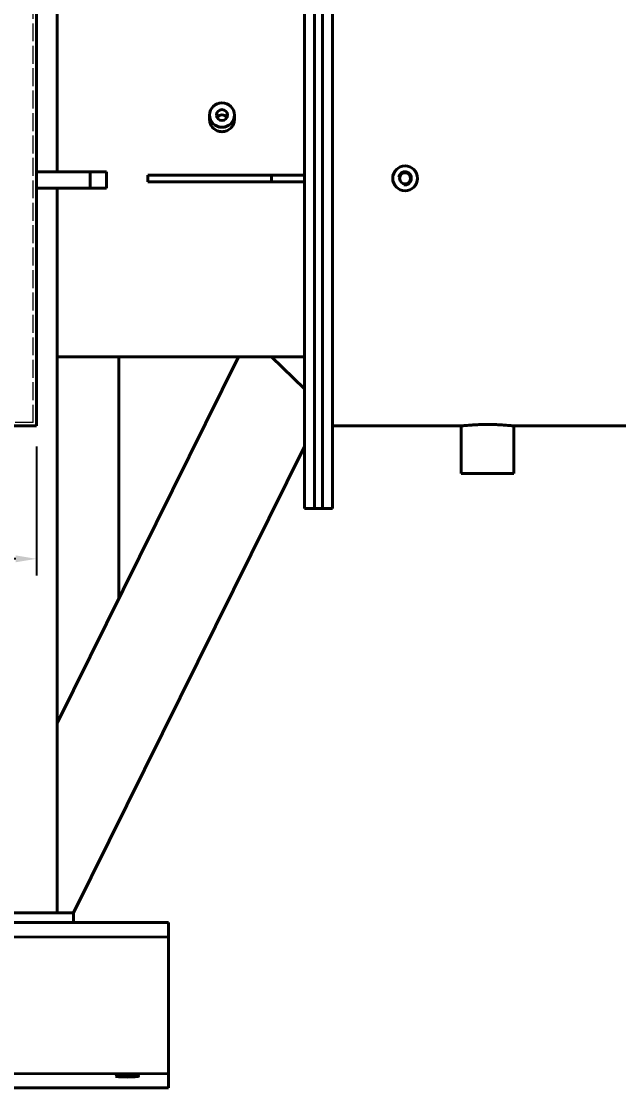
# Model space of a CAD drawing. Header units: millimetres. Extents: x 0 to 5945, y 0 to 4205.
# Drawn here: x 5038 to 5400, y 1243 to 1889 of the extents above; entities that cross this region are included whole.
import ezdxf

# ---------------------------------------------------------------- set-up
doc = ezdxf.new("R2010")
doc.units = ezdxf.units.MM
doc.header["$LTSCALE"] = 5
doc.linetypes.add('DASHED', pattern=[0.2067, 0.1654, -0.0413])
for name, color, linetype, lineweight in [('가려진 것(ISO)', 2, 'DASHED', 18), ('가시적인 것(ISO)', 3, 'Continuous', 40), ('가시적인 좁은 것(ISO)', 3, 'Continuous', 35), ('치수(ISO)', 2, 'Continuous', 25)]:
    doc.layers.add(name, color=color, linetype=linetype, lineweight=lineweight)
doc.styles.add('치수 텍스트_PSTEK_POSCO', font='isocp.shx')
doc.dimstyles.new('치수_PSTEK_POSCO', dxfattribs={"dimscale": 5, "dimtxt": 3.5, "dimasz": 2.5, "dimexe": 2, "dimexo": 2.5, "dimgap": 1, "dimtad": 1, "dimrnd": 1e-08, "dimdsep": 46, "dimtxsty": '치수 텍스트_PSTEK_POSCO', "dimcen": 0.09, "dimdle": 10, "dimclrd": 7, "dimclre": 7, "dimclrt": 2, "dimadec": 1, "dimazin": 2, "dimtfac": 1, "dimtmove": 0, "dimatfit": 3, "dimfxl": 0, "dimtolj": 1, "dimlwd": -1, "dimlwe": -1, "dimarcsym": 0})

# ---------------------------------------------------------------- blocks, each defined once
blk = doc.blocks.new('*D38')
at = {"layer": 'Defpoints', "color": 0}
for p in [(4516.87, 1643.72), (5046.87, 1643.72), (4516.87, 1563.17)]:
    blk.add_point(p, dxfattribs=at)
at = {"layer": '치수(ISO)', "color": 7}
for p, q in [((4516.87, 1631.22), (4516.87, 1553.17)), ((5046.87, 1631.22), (5046.87, 1553.17)), ((5034.37, 1563.17), (4529.37, 1563.17))]:
    blk.add_line(p, q, dxfattribs=at)
for points in [[(4529.37, 1565.26), (4529.37, 1561.09), (4516.87, 1563.17)], [(5034.37, 1565.26), (5034.37, 1561.09), (5046.87, 1563.17)]]:
    blk.add_solid(points, dxfattribs=at)
at = {"layer": '치수(ISO)', "color": 2, "insert": (4766.12, 1576.92), "char_height": 17.5, "attachment_point": 4, "style": '치수 텍스트_PSTEK_POSCO'}
blk.add_mtext('\\A1;530', dxfattribs=at)

msp = doc.modelspace()

# ---------------------------------------------------------------- linework, layer by layer
at = {"layer": '가려진 것(ISO)', "ltscale": 13.151269}
msp.add_line((5044.874, 1645.721), (5044.874, 2311.721), dxfattribs=at)
at = {"layer": '가려진 것(ISO)', "ltscale": 13.050004}
msp.add_line((5044.874, 1645.721), (4518.874, 1645.721), dxfattribs=at)
at = {"layer": '가시적인 것(ISO)'}
for p, q in [((5046.874, 1643.721), (5046.874, 2313.721)), ((5059.374, 1797.721), (5059.374, 2188.721)), ((5209.374, 1993.711), (5209.374, 1795.721)), ((5215.374, 1593.721), (5215.374, 1993.721)), ((5215.374, 1993.721), (5215.374, 1593.721)), ((5220.374, 1593.721), (5220.374, 1993.721)), ((5220.374, 1593.721), (5220.374, 1993.721)), ((5226.374, 1593.721), (5226.374, 1993.721)), ((5151.874, 1832.084), (5151.874, 1829.239)), ((5166.874, 1832.084), (5166.874, 1829.239)), ((5079.374, 1797.721), (5046.874, 1797.721)), ((5089.374, 1797.721), (5079.374, 1797.721)), ((5079.374, 1797.721), (5079.374, 1787.721)), ((5089.374, 1787.721), (5089.374, 1797.721)), ((5114.374, 1795.721), (5189.374, 1795.721)), ((5114.374, 1791.721), (5114.374, 1795.721)), ((5189.374, 1791.721), (5114.374, 1791.721)), ((5189.374, 1795.721), (5209.374, 1795.721)), ((5189.374, 1791.721), (5189.374, 1795.721)), ((5209.374, 1791.721), (5189.374, 1791.721)), ((5209.374, 1795.721), (5209.374, 1793.721)), ((5209.374, 1793.721), (5209.374, 1791.721)), ((5209.374, 1791.721), (5209.374, 1593.721)), ((5079.374, 1787.721), (5046.874, 1787.721)), ((5059.374, 1348.721), (5059.374, 1787.721)), ((5079.374, 1787.721), (5089.374, 1787.721)), ((5169.374, 1685.571), (5059.374, 1463.649)), ((5059.374, 1685.571), (5169.374, 1685.571)), ((5096.874, 1539.304), (5096.874, 1685.571)), ((5189.374, 1685.571), (5169.374, 1685.571)), ((5209.374, 1666.168), (5189.374, 1685.571)), ((5189.374, 1685.571), (5209.374, 1685.571)), ((5046.874, 1643.721), (4516.874, 1643.721)), ((5226.374, 1643.721), (5304.374, 1643.721)), ((5304.374, 1643.721), (5304.374, 1614.921)), ((5336.374, 1643.721), (5336.374, 1614.921)), ((5336.374, 1643.721), (5694.374, 1643.721)), ((5069.374, 1348.721), (5209.374, 1631.168)), ((5304.374, 1614.921), (5336.374, 1614.921)), ((5209.374, 1593.721), (5215.374, 1593.721)), ((5215.374, 1593.721), (5220.374, 1593.721)), ((5220.374, 1593.721), (5226.374, 1593.721)), ((5069.374, 1348.721), (4494.374, 1348.721)), ((5069.374, 1342.721), (5069.374, 1348.721)), ((4436.874, 1342.721), (5126.874, 1342.721)), ((5126.874, 1341.074), (5126.874, 1342.721)), ((5126.874, 1341.074), (5126.874, 1337.089)), ((5126.874, 1334.11), (5126.874, 1337.089)), ((5126.874, 1326.141), (5126.874, 1334.11)), ((5126.874, 1259.302), (5126.874, 1326.141)), ((5126.874, 1251.332), (5126.874, 1259.302)), ((5126.874, 1248.353), (5126.874, 1251.332)), ((5126.874, 1248.353), (5126.874, 1244.369)), ((4436.874, 1242.721), (5126.874, 1242.721)), ((5126.874, 1242.721), (5126.874, 1244.369))]:
    msp.add_line(p, q, dxfattribs=at)
for radius in [7.5, 3.324]:
    msp.add_circle((5270.374, 1793.721), radius, dxfattribs=at)
for centre, major_axis, ratio in [((5159.374, 1832.084), (7.5, 0), 0.9848078), ((5159.374, 1832.084), (-3.323, 0), 0.9848078), ((5101.874, 1249.784), (-7, 0), 0.0874887)]:
    msp.add_ellipse(centre, major_axis=major_axis, ratio=ratio, dxfattribs=at)
msp.add_ellipse((5159.374, 1828.958), major_axis=(-3.323, 0), ratio=0.9848078, start_param=3.6393901, end_param=5.7853879, dxfattribs=at)
for points, knots in [([(5166.874, 1829.239), (5166.874, 1828.343), (5166.688, 1827.381), (5165.924, 1825.604), (5165.346, 1824.788), (5164.013, 1823.5), (5163.17, 1822.942), (5161.322, 1822.2), (5160.317, 1822.017), (5158.433, 1822.017), (5157.429, 1822.199), (5155.584, 1822.938), (5154.742, 1823.495), (5153.407, 1824.781), (5152.827, 1825.598), (5152.061, 1827.378), (5151.874, 1828.341), (5151.874, 1829.239)], [1.1406317, 1.1406317, 1.1406317, 1.1406317, 1.4253124, 1.4253124, 1.7099931, 1.7099931, 1.9928303, 1.9928303, 2.2756675, 2.2756675, 2.557968, 2.557968, 2.8402684, 2.8402684, 3.1254859, 3.1254859, 3.4107033, 3.4107033, 3.4107033, 3.4107033]), ([(5304.374, 1643.721), (5304.412, 1643.725), (5304.47, 1643.732), (5304.875, 1643.774), (5305.184, 1643.806), (5306.001, 1643.887), (5306.509, 1643.935), (5307.684, 1644.039), (5308.35, 1644.095), (5309.77, 1644.202), (5310.572, 1644.258), (5312.319, 1644.362), (5313.263, 1644.411), (5315.234, 1644.492), (5316.262, 1644.524), (5318.329, 1644.567), (5319.369, 1644.577), (5321.379, 1644.577), (5322.419, 1644.567), (5324.486, 1644.524), (5325.514, 1644.492), (5327.484, 1644.411), (5328.429, 1644.362), (5330.176, 1644.258), (5330.978, 1644.202), (5332.397, 1644.095), (5333.064, 1644.039), (5334.238, 1643.935), (5334.747, 1643.887), (5335.563, 1643.806), (5335.872, 1643.774), (5336.278, 1643.732), (5336.335, 1643.725), (5336.374, 1643.721)], [2.4127658, 2.4127658, 2.4127658, 2.4127658, 2.7143608, 2.7143608, 3.0159559, 3.0159559, 3.3175509, 3.3175509, 3.619146, 3.619146, 3.9207424, 3.9207424, 4.2223388, 4.2223388, 4.5239352, 4.5239352, 4.8255316, 4.8255316, 5.1271279, 5.1271279, 5.4287243, 5.4287243, 5.7303207, 5.7303207, 6.0319171, 6.0319171, 6.3335122, 6.3335122, 6.6351072, 6.6351072, 6.9367023, 6.9367023, 7.2382973, 7.2382973, 7.2382973, 7.2382973])]:
    msp.add_open_spline(points, degree=3, knots=knots, dxfattribs=at)
at = {"layer": '가시적인 좁은 것(ISO)'}
for p, q in [((4436.874, 1334.11), (5126.874, 1334.11)), ((4436.874, 1251.332), (5126.874, 1251.332))]:
    msp.add_line(p, q, dxfattribs=at)
msp.add_arc((5270.374, 1793.721), 4, 260, 170, dxfattribs=at)

# ---------------------------------------------------------------- dimensions: what is measured, and where the dimension line sits
at = {"layer": '치수(ISO)', "color": 7}
dim = msp.add_linear_dim(base=(4516.874, 1563.174), p1=(5046.874, 1643.721), p2=(4516.874, 1643.721), angle=180, dimstyle='치수_PSTEK_POSCO', override={"dimdec": 2, "dimtp": 0, "dimtm": 0, "dimtdec": 2, "dimtofl": 0, "dimatfit": 1}, dxfattribs=at)
dim.commit()
dim.dimension.update_dxf_attribs({"geometry": '*D38', "text_midpoint": (4781.874, 1563.174), "dimtype": 160})

doc.saveas('drawing.dxf')
